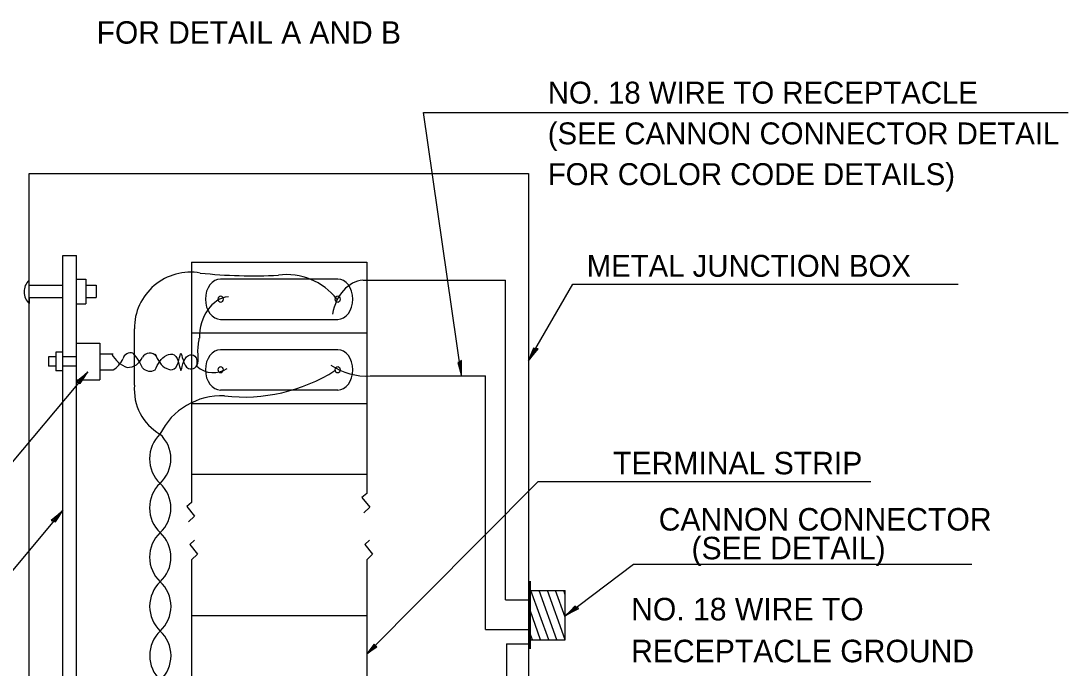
# Model space of a CAD drawing. Extents: x 0 to 2.83, y 0 to 1.83.
# Drawn here: x 0.3983 to 0.7809, y 0.6772 to 0.9136 of the extents above; entities that cross this region are included whole.
import ezdxf

# ---------------------------------------------------------------- set-up
doc = ezdxf.new("R2010")
doc.units = 0
doc.layers.add('RD_Pr_Roadway_Notes', color=7, linetype='Continuous')
doc.layers.add('SH_General_Details', color=7, linetype='Continuous')

msp = doc.modelspace()

# ---------------------------------------------------------------- linework, layer by layer
at = {"layer": 'RD_Pr_Roadway_Notes'}
for p, q in [((0.545449001755625, 0.8801041787264253), (0.780890668418318, 0.8801041787264253)), ((0.5592640017532409, 0.7839308453795816), (0.545449001755625, 0.8801041787264253)), ((0.5999256684251726, 0.8174658453856911), (0.7407290017672479, 0.8174658453856911)), ((0.4227206684217453, 0.7853791787227), (0.39062233508309724, 0.747117512047043)), ((0.524644001768589, 0.6823391787206139), (0.587269001768589, 0.7452958453891183)), ((0.587269001768589, 0.7452958453891183), (0.7087973350950182, 0.7452958453891183)), ((0.4136606684193611, 0.734832512060305), (0.38032066842547063, 0.6950791787107791)), ((0.5971540017590523, 0.6962375120518114), (0.6221390017532408, 0.7151008453761544)), ((0.6221390017532408, 0.7151008453761544), (0.7457356684275568, 0.7151008453761544))]:
    msp.add_line(p, q, dxfattribs=at)
for points in [[(0.5863590017624796, 0.7938058453795815), (0.5856140017577112, 0.7940125120480861), (0.5847873350844384, 0.7919858453867341), (0.583710668431282, 0.7893791787227), (0.5855723350905478, 0.7917375120518113), (0.587269001768589, 0.7938058453795815), (0.5863590017624796, 0.7938058453795815), (0.5857806684241295, 0.7938458453809227), (0.5846623350844383, 0.7909525120457018), (0.5868123351000846, 0.7935575120446589), (0.5859856684275567, 0.7934758453761543), (0.5853656684227884, 0.7922341787216569), (0.5862340017624795, 0.793309178709736)], [(0.5586456684336663, 0.7890208453928437), (0.5578990017638207, 0.7887708453928436), (0.5585623351000846, 0.7866208453771975), (0.5592640017532409, 0.7839308453795816), (0.5592640017532409, 0.7869525120457019), (0.5593473350868226, 0.7895575120446588), (0.5586456684336663, 0.7890208453928437), (0.5581890017651617, 0.7887291787264253), (0.5590590017505587, 0.7858341787253822), (0.559140668418318, 0.789184178709736), (0.5585623351000846, 0.7885641787250842), (0.558850668416977, 0.7871991787155475), (0.558850668416977, 0.7885641787250842)], [(0.41936900175294284, 0.7814908453819658), (0.4200306684241295, 0.7811175120470429), (0.421190668430239, 0.7829808453915025), (0.4227206684217453, 0.7853791787227), (0.420487335092634, 0.7833525120412316), (0.4184590017662049, 0.7816575120483841), (0.41936900175294284, 0.7814908453819658), (0.4199073350892067, 0.7813658453819657), (0.42147900176724795, 0.7839308453795816), (0.41891400174951554, 0.7817791787182297), (0.4197423350878656, 0.7817391787168886), (0.4205690017603934, 0.7828558453915025), (0.41957733508577943, 0.781945845385393)], [(0.6013340017662049, 0.6992991787192727), (0.6007540017627776, 0.6997958453891183), (0.5991823350854815, 0.6982241787110771), (0.5971540017590523, 0.6962375120518114), (0.5997606684230864, 0.6977258453761543), (0.6021606684193611, 0.6989291787145044), (0.6013340017662049, 0.6992991787192727), (0.6008373350963593, 0.6995475120541955), (0.5986856684350074, 0.6973558453915025), (0.6016640017495155, 0.6989291787145044), (0.6008773350977004, 0.6991341787179317), (0.5998006684251725, 0.6982241787110771), (0.6010423350997866, 0.6988858453830089)], [(0.5277456684180201, 0.6853608453867341), (0.5273306684159339, 0.6858975120579208), (0.5261723350950182, 0.6843258453806247), (0.524644001768589, 0.6823391787206139), (0.5266290017627776, 0.6838275120457019), (0.5284073350892067, 0.6849875120518114), (0.5277456684180201, 0.6853608453867341), (0.5273723350830972, 0.6856925120552386), (0.5257590017580092, 0.6834975120422746), (0.5280356684193611, 0.6849875120518114), (0.5274556684159338, 0.6852358453867342), (0.5266690017648638, 0.6843258453806247), (0.5275390017495155, 0.6849875120518114)]]:
    msp.add_lwpolyline(points, dxfattribs=at)
at = {"layer": 'SH_General_Details'}
for p, q in [((0.40129400176486374, 0.5602308453915026), (0.40129400176486374, 0.8578908453782405)), ((0.40129400176486374, 0.8578908453782405), (0.583710668431282, 0.8578908453782405)), ((0.583710668431282, 0.8578908453782405), (0.583710668431282, 0.7066608453785386)), ((0.4136606684193611, 0.5817408453819658), (0.4136606684193611, 0.8279425120552386)), ((0.4136606684193611, 0.8279425120552386), (0.41862566843262317, 0.8279425120552386)), ((0.41862566843262317, 0.5817408453819658), (0.41862566843262317, 0.8279425120552386)), ((0.4606940017603934, 0.8255025120576228), (0.524644001768589, 0.8255025120576228)), ((0.4606940017603934, 0.8255025120576228), (0.4606940017603934, 0.7376858453748132)), ((0.524644001768589, 0.8255025120576228), (0.524644001768589, 0.7409125120436157)), ((0.40129400176486374, 0.8170225120579209), (0.40129400176486374, 0.8188841787179316)), ((0.41862566843262317, 0.8192575120528545), (0.42209900175189974, 0.8192575120528545)), ((0.42209900175189974, 0.8192575120528545), (0.42209900175189974, 0.8102808453833069)), ((0.4712840017542839, 0.8193391787206139), (0.514054001755327, 0.8193391787206139)), ((0.5233190017603934, 0.8188841787179316), (0.5753140017651618, 0.8188841787179316)), ((0.5753140017651618, 0.7020708453853931), (0.5753140017651618, 0.8188841787179316)), ((0.40129400176486374, 0.8170225120579209), (0.4136606684193611, 0.8170225120579209)), ((0.42209900175189974, 0.8170225120579209), (0.42582233509054784, 0.8170225120579209)), ((0.42582233509054784, 0.8170225120579209), (0.42582233509054784, 0.8125158453782405)), ((0.583710668431282, 0.7893791787227), (0.5999256684251726, 0.8174658453856911)), ((0.40129400176486374, 0.8125158453782405), (0.4136606684193611, 0.8125158453782405)), ((0.40129400176486374, 0.8125158453782405), (0.4013756684326232, 0.8103225120504702)), ((0.42209900175189974, 0.8125158453782405), (0.42582233509054784, 0.8125158453782405)), ((0.41862566843262317, 0.8102808453833069), (0.42209900175189974, 0.8102808453833069)), ((0.4712840017542839, 0.8045725120504702), (0.514054001755327, 0.8045725120504702)), ((0.43976233508816365, 0.8011391787131633), (0.43976233508816365, 0.7804991787274684)), ((0.4606940017603934, 0.799649178722998), (0.524644001768589, 0.799649178722998)), ((0.41862566843262317, 0.7958441787158455), (0.42718733510008455, 0.7958441787158455)), ((0.42718733510008455, 0.7958441787158455), (0.42718733510008455, 0.782484178721657)), ((0.41113900175324086, 0.7925358453785385), (0.41113900175324086, 0.7857925120589639)), ((0.41370400175085664, 0.7925358453785385), (0.41113900175324086, 0.7925358453785385)), ((0.42714566843366625, 0.7919558453758563), (0.4320256684288979, 0.7919558453758563)), ((0.4712840017542839, 0.7935275120531524), (0.514054001755327, 0.7935275120531524)), ((0.4083673350878656, 0.7908391787206138), (0.4083673350878656, 0.7874475120504703)), ((0.41113900175324086, 0.7908391787206138), (0.4083673350878656, 0.7908391787206138)), ((0.41862566843262317, 0.7908391787206138), (0.4136606684193611, 0.7908391787206138)), ((0.41113900175324086, 0.7874475120504703), (0.4083673350878656, 0.7874475120504703)), ((0.41370400175085664, 0.7857925120589639), (0.41113900175324086, 0.7857925120589639)), ((0.4185006684326232, 0.7874475120504703), (0.4136606684193611, 0.7874475120504703)), ((0.42714566843366625, 0.7860808453758563), (0.4320256684288979, 0.7860808453758563)), ((0.41862566843262317, 0.782484178721657), (0.42718733510008455, 0.782484178721657)), ((0.526007335092932, 0.7839308453795816), (0.5680756684207022, 0.7839308453795816)), ((0.5680756684207022, 0.691274178722998), (0.5680756684207022, 0.7839308453795816)), ((0.4712840017542839, 0.77880084538435), (0.514054001755327, 0.77880084538435)), ((0.4606940017603934, 0.7738808453877772), (0.524644001768589, 0.7738808453877772)), ((0.4606940017603934, 0.7480258453880753), (0.524644001768589, 0.7480258453880753)), ((0.4606940017603934, 0.7167558453877773), (0.4606940017603934, 0.5931575120483841)), ((0.524644001768589, 0.7167558453877773), (0.524644001768589, 0.5931575120483841)), ((0.5837523350977004, 0.7088958453928437), (0.5837523350977004, 0.684242512047043)), ((0.5837956684299409, 0.7088958453928437), (0.5837956684299409, 0.684242512047043)), ((0.5838773350977003, 0.7088958453928437), (0.5838773350977003, 0.684242512047043)), ((0.5839590017662049, 0.7088958453928437), (0.5839590017662049, 0.684242512047043)), ((0.5840423350997865, 0.7088958453928437), (0.5840423350997865, 0.684242512047043)), ((0.5840423350997865, 0.7088958453928437), (0.5840423350997865, 0.684242512047043)), ((0.5841256684326231, 0.7088958453928437), (0.5841256684326231, 0.684242512047043)), ((0.5841656684347093, 0.7088958453928437), (0.5841656684347093, 0.684242512047043)), ((0.5842473350830972, 0.7088958453928437), (0.5842473350830972, 0.684242512047043)), ((0.5843323351011276, 0.7088958453928437), (0.5843323351011276, 0.684242512047043)), ((0.583710668431282, 0.7066608453785386), (0.583710668431282, 0.6864758453761544)), ((0.583710668431282, 0.7061658453938867), (0.583710668431282, 0.5602308453915026)), ((0.583710668431282, 0.7055041787227), (0.5971540017590523, 0.7055041787227)), ((0.5911973350905478, 0.6875525120494271), (0.5846623350844383, 0.7055041787227)), ((0.5941756684251726, 0.6875525120494271), (0.5876823350854814, 0.7055041787227)), ((0.5971540017590523, 0.6875525120494271), (0.5906606684193612, 0.7055041787227)), ((0.5971540017590523, 0.6957408453819658), (0.5936390017532408, 0.7055041787227)), ((0.5971540017590523, 0.7039741787110771), (0.5966173350878656, 0.7055041787227)), ((0.5971540017590523, 0.6875525120494271), (0.5971540017590523, 0.7055041787227)), ((0.5753140017651618, 0.7020708453853931), (0.5839173350997865, 0.7020708453853931)), ((0.4606940017603934, 0.6964025120531525), (0.524644001768589, 0.6964025120531525)), ((0.588179001755327, 0.6875525120494271), (0.5843323351011276, 0.6983491787110772)), ((0.5680756684207022, 0.691274178722998), (0.5838773350977003, 0.691274178722998)), ((0.5852006684207022, 0.6875525120494271), (0.5841656684347093, 0.690445845385393)), ((0.5757273351021707, 0.6859791787264253), (0.583710668431282, 0.6859791787264253)), ((0.5757273351021707, 0.6859791787264253), (0.5757273351021707, 0.6589691787158455)), ((0.583710668431282, 0.6875525120494271), (0.5971540017590523, 0.6875525120494271))]:
    msp.add_line(p, q, dxfattribs=at)
for points in [[(0.524644001768589, 0.7409125120436157), (0.5229056684241294, 0.7394641787206139), (0.5257590017580092, 0.7359475120504703), (0.5235690017603934, 0.7338808453877772)], [(0.41026900176858905, 0.7309025120531525), (0.4109723350868225, 0.7305708453853931), (0.412132335092932, 0.7324325120446588), (0.4136606684193611, 0.734832512060305), (0.4114273350902498, 0.7328041787145044), (0.4094023350939751, 0.7311091787216569), (0.41026900176858905, 0.7309025120531525), (0.41080733508548145, 0.7307791787182297), (0.41246233509635927, 0.7333825120528544), (0.4098973350987435, 0.7312325120565797), (0.4106823350854814, 0.731149178722998), (0.4115090017580092, 0.7322675120433177), (0.4104773351021707, 0.7313975120579208)], [(0.4606940017603934, 0.7376858453748132), (0.4589140017495156, 0.7362375120518113), (0.46176900176858904, 0.7326391787131633), (0.45957566842070224, 0.7306125120518113)], [(0.46176900176858904, 0.7238691787121202), (0.4600323350892067, 0.7223808453877772), (0.4628856684230864, 0.7188225120504702), (0.4606940017603934, 0.7167558453877773)], [(0.5257190017566681, 0.7238691787121202), (0.5240206684336662, 0.7223808453877772), (0.5268340017662049, 0.7188225120504702), (0.524644001768589, 0.7167558453877773)]]:
    msp.add_lwpolyline(points, dxfattribs=at)
for centre, radius, start, end in [((0.40536252868852024, 0.814623326122513), 0.005888095707156962, 133.6950138888889, 227.28084444444445), ((0.46031547278842333, 0.801274504323801), 0.020530830345685327, 80.03883333333334, 180.43006111111112), ((0.48284035881987214, 0.9969969389436151), 0.17652373381096303, 263.8297083333334, 273.09967500000005), ((0.4954121480651796, 0.7977647908327485), 0.02316523888258151, 37.69155833333334, 97.50728055555557), ((0.43846708445405963, 0.78940325721105), 0.002962590712227481, 74.2296388888889, 165.78589166666669), ((0.42453497738322615, 0.7793100269635523), 0.019675659605186132, 22.571324999999998, 41.13875), ((0.44538017132511737, 0.789122404714426), 0.0031079911088456387, 39.76951944444445, 149.45300277777778), ((0.4408358546160758, 0.7970480012496318), 0.010679090217093902, 209.15283611111113, 249.79500833333336), ((0.42619806701621415, 0.7947990604241695), 0.010492833335027714, 303.8568583333333, 333.58250555555554), ((0.437268422272116, 0.7928801413175965), 0.00585530471386551, 268.816775, 338.1615888888889), ((0.44551798616504673, 0.7894928829071428), 0.003852487265831522, 223.06701111111113, 297.8142138888889), ((0.47964426142653827, 0.8388725389634575), 0.06267699537082162, 263.6908888888889, 302.20296666666667), ((0.5244258440994323, 0.8066137807366754), 0.022742106145195066, 235.61568888888888, 273.8755972222222), ((0.4586698881455362, 0.7789982936580981), 0.018944040263848487, 175.46273055555557, 239.74498888888888), ((0.471513588454634, 0.7516821025212611), 0.024924056090537328, 87.14150277777779, 153.93219722222224), ((0.4577770816751421, 0.7536537206766512), 0.012470589169388167, 133.93196666666668, 226.17533888888892), ((0.4409558432169855, 0.7536379674871768), 0.012152094768750359, 312.3473388888889, 47.75998333333334), ((0.45779391807994246, 0.7356757918794955), 0.012470589169401334, 133.93196666666668, 226.17533888888892), ((0.4409726796411574, 0.7356600387093927), 0.012152094768750359, 312.3473388888889, 47.75998333333334), ((0.4578107545041144, 0.717697863121828), 0.012470589169401334, 133.93196666666668, 226.17533888888892), ((0.4409895160459578, 0.7176821099316086), 0.012152094768750359, 312.3473388888889, 47.75998333333334), ((0.45782759094914793, 0.6997199343239273), 0.012470589169401334, 133.93196666666668, 226.17533888888892), ((0.44100635249099135, 0.6997041811739411), 0.012152094768750359, 312.3473388888889, 47.75998333333334), ((0.45784442735394837, 0.6817420055662597), 0.012470589169401334, 133.93196666666668, 226.17533888888892), ((0.4410231888957918, 0.681726252396902), 0.01215209476908599, 312.3473388888889, 47.759983333333345)]:
    msp.add_arc(centre, radius, start, end, dxfattribs=at)
for centre, major_axis, ratio, start_param, end_param in [((0.47127268932914734, 0.8119439748724308), (4.5110208589668895e-19, 0.0073670561375045246), 0.7499999846030214, 0, 3.141592653589793), ((0.5239148630567492, 0.8027886331473792), (-2.5880640103633886e-18, -0.01609369789601434), 0.7500000185219331, 3.193832685207653, 4.478739911128221), ((0.514050664053917, 0.8119439748724308), (4.511020854686898e-19, 0.007367056130514768), 0.7499999846369071, 3.141592653589793, 6.283185307179586), ((0.4748532003425658, 0.797739171266308), (-2.4265615687125607e-18, -0.015089406079819206), 0.750000072866489, 3.207418425067913, 4.718456956898826), ((0.47127268932914734, 0.7861281315883006), (4.5110208589668895e-19, 0.0073670561375045246), 0.7499999846030214, 0, 3.141592653589793), ((0.514050664053917, 0.7861281315883006), (4.511020854686898e-19, 0.007367056130514768), 0.7499999846369071, 3.141592653589793, 6.283185307179586), ((0.4686735340819359, 0.8002295950447526), (-2.4356130394186867e-18, -0.015145692027336618), 0.7500000675979395, 5.71662903359016, 6.7407917293189366)]:
    msp.add_ellipse(centre, major_axis=major_axis, ratio=ratio, start_param=start_param, end_param=end_param, dxfattribs=at)
for centre in [(0.4712840017542839, 0.8119358453949298), (0.514054001755327, 0.8119358453949298), (0.4712840017542839, 0.7861658453938867), (0.514054001755327, 0.7861658453938867)]:
    msp.add_ellipse(centre, major_axis=(7.156910757368158e-20, 0.0011688122260803814), ratio=0.7500899056682064, dxfattribs=at)
for points in [[(0.44733233510112763, 0.7919558453758563), (0.4515923350915909, 0.7865791787107791), (0.4543223350905478, 0.7864558453758563), (0.4567623350881636, 0.7921625120436158), (0.4595356684193611, 0.7866208453771975), (0.4618523351021707, 0.786867512047043), (0.4630106684230864, 0.7926991787155475), (0.4635056684278548, 0.7976641787086929)], [(0.44733233510112763, 0.7860808453758563), (0.4515923350915909, 0.7914591787253822), (0.4543223350905478, 0.7915858453904594), (0.4567623350881636, 0.7858758453925456), (0.4595356684193611, 0.7914191787240411), (0.4618523351021707, 0.7911708453891183), (0.4625956684217453, 0.7874475120504703)]]:
    msp.add_spline(points, degree=3, dxfattribs=at)

# ---------------------------------------------------------------- texts
at = {"layer": 'RD_Pr_Roadway_Notes'}
for s, height, p in [('FOR DETAIL A AND B', 0.008175289999999998, (0.4260139026037785, 0.905289178708693)), ('NO. 18 WIRE TO RECEPTACLE', 0.008009979999999998, (0.5908106684350073, 0.8833891787131632)), ('(SEE CANNON CONNECTOR DETAIL', 0.008009979999999998, (0.5908106684350073, 0.8685008453925456)), ('FOR COLOR CODE DETAILS)', 0.008009979999999998, (0.5908106684350073, 0.8536108453867342)), ('METAL JUNCTION BOX', 0.008009999999999998, (0.6050473350950182, 0.8201191787121201)), ('TERMINAL STRIP', 0.00822574, (0.6146756684251725, 0.7479541787107791)), ('CANNON CONNECTOR', 0.00822574, (0.6313356684312821, 0.7274191787240412)), ('(SEE DETAIL)', 0.00822574, (0.6433323351011276, 0.7169058453833069)), ('NO. 18 WIRE TO', 0.008225739999999999, (0.6212606684230864, 0.694597512046)), ('RECEPTACLE GROUND', 0.008225739999999999, (0.6212606684230864, 0.6793075120446588))]:
    msp.add_text(s, height=height, dxfattribs=at).set_placement(p)

doc.saveas('drawing.dxf')
